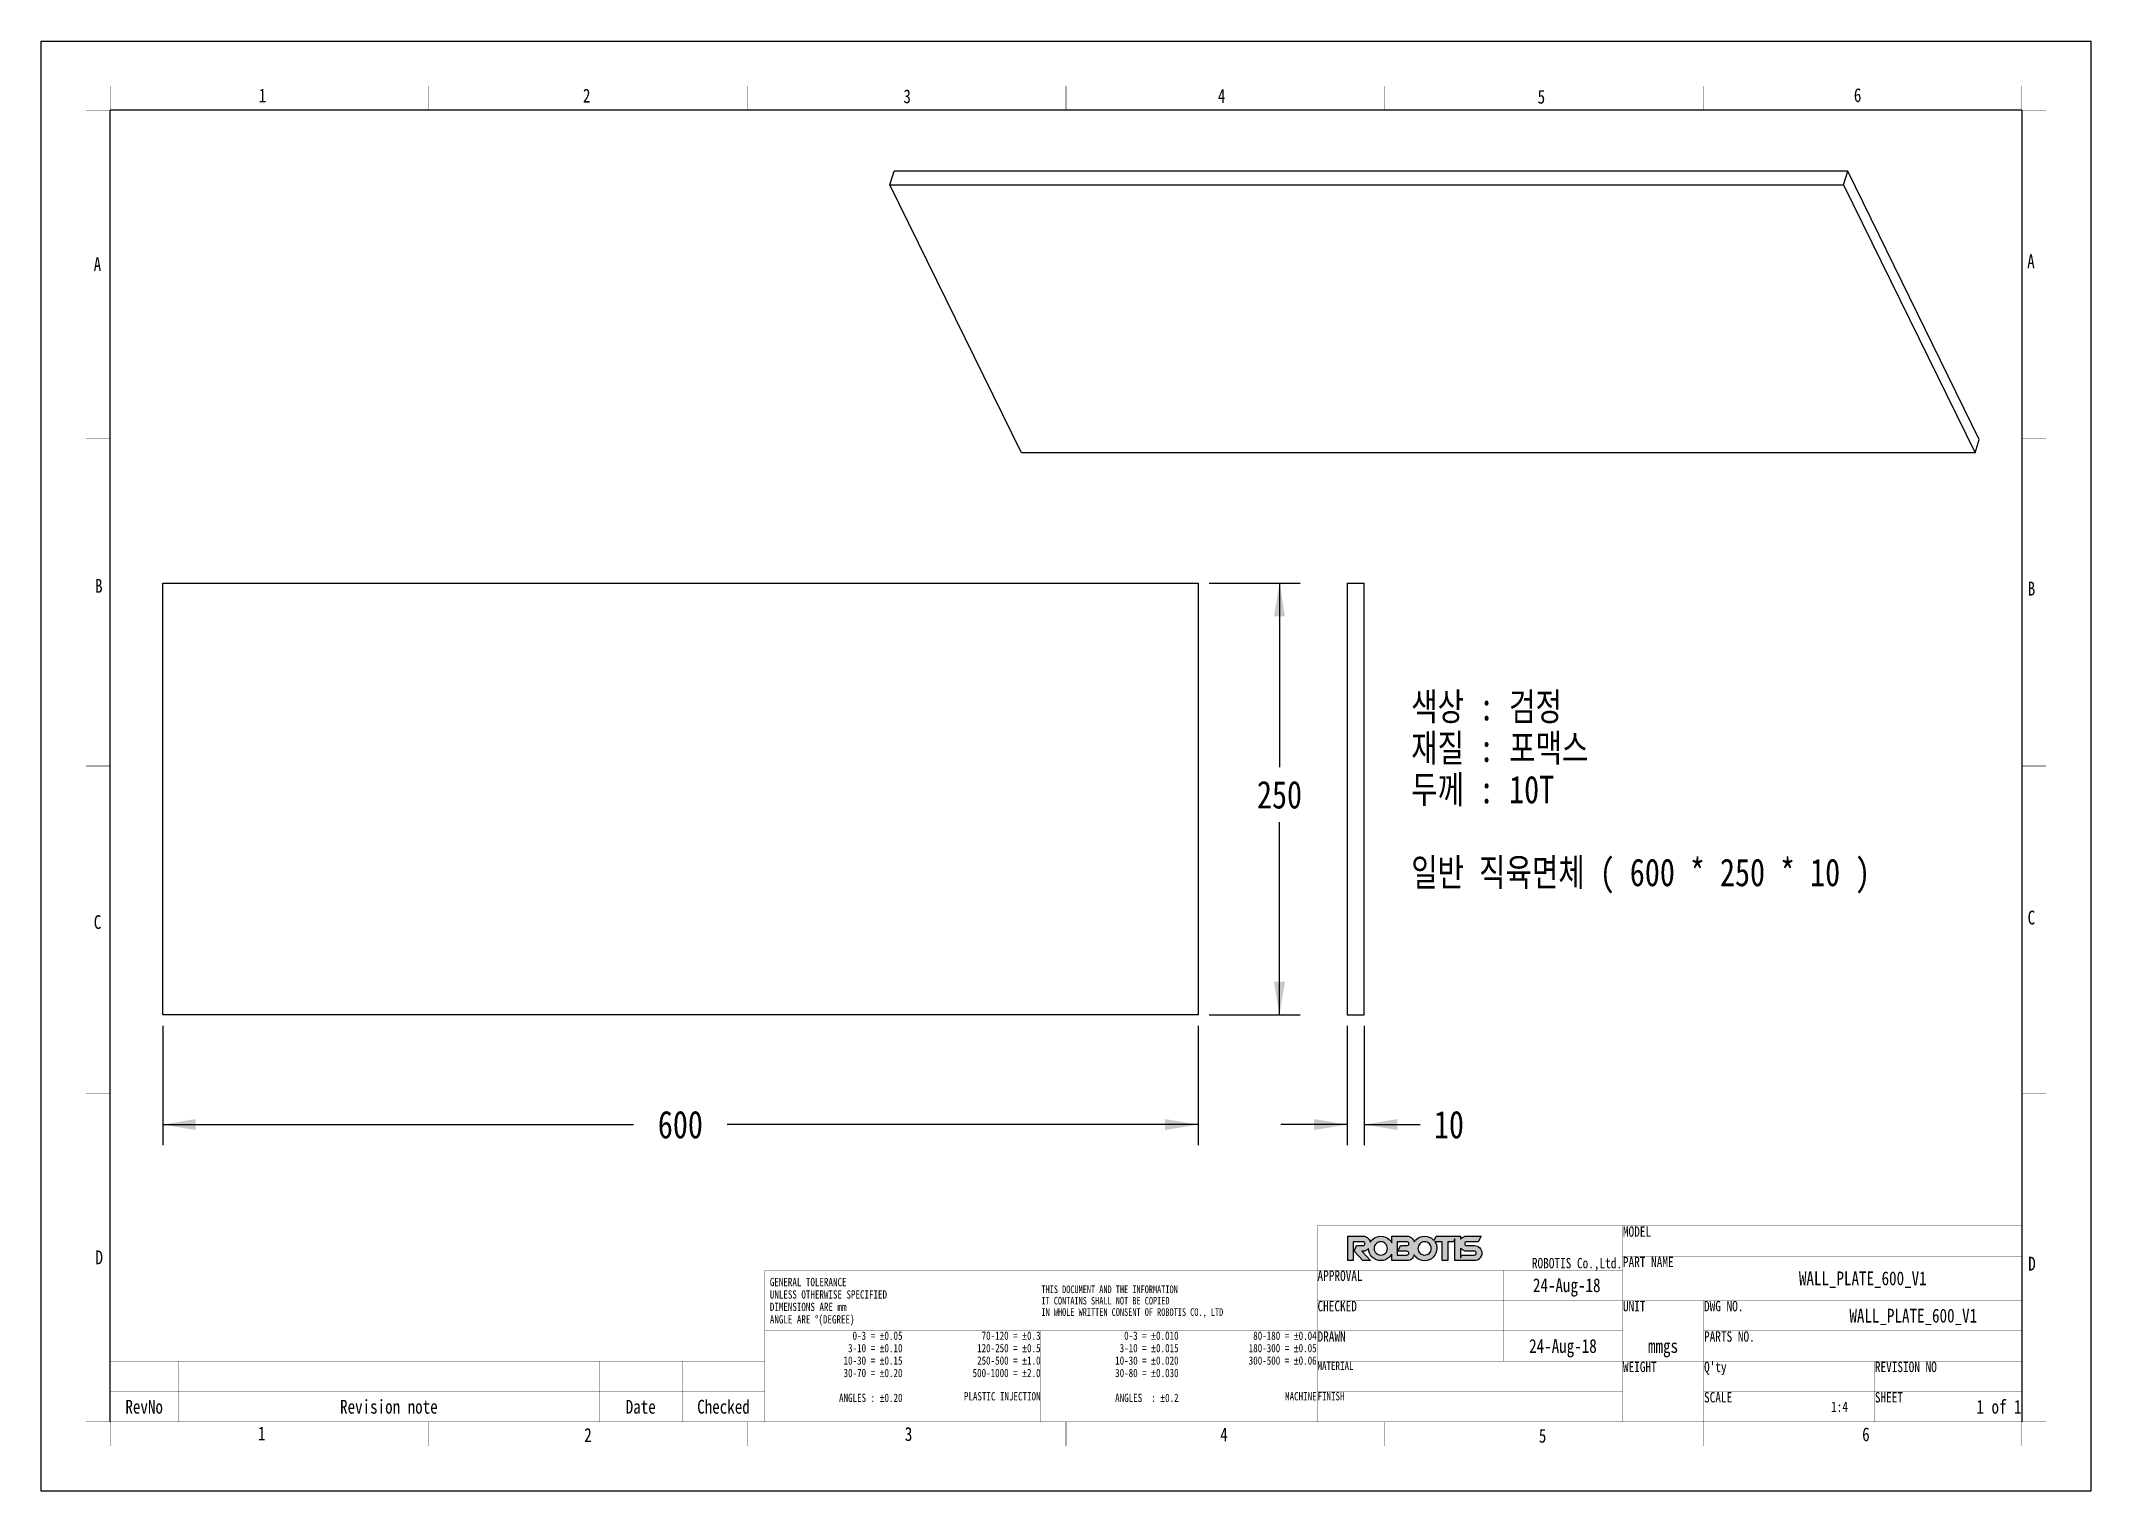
# Model space of a CAD drawing. Header units: millimetres. Extents: x 0 to 297, y 0 to 210.
import ezdxf

# ---------------------------------------------------------------- set-up
doc = ezdxf.new("R2010")
doc.units = ezdxf.units.MM
doc.header["$LTSCALE"] = 16.335
doc.layers.get('0').update_dxf_attribs({"linetype": 'CONTINUOUS'})
doc.styles.get("Standard").update_dxf_attribs({"font": 'txt', "width": 0.8})
doc.styles.add('TEXTSTYLE_3', font='txt', dxfattribs={"width": 0.8})
doc.dimstyles.new('DIMSTYLE_1', dxfattribs={"dimtxt": 4, "dimasz": 4.8, "dimexe": 3, "dimexo": 1.6, "dimgap": 2, "dimtad": 0, "dimtih": 1, "dimtoh": 1, "dimlfac": 4, "dimdsep": 46, "dimtxsty": 'Standard', "dimblk": '_FILLED', "dimblk1": '_FILLED', "dimblk2": '_FILLED', "dimcen": 0.09, "dimazin": 2, "dimtp": 0.8, "dimtm": 0.8, "dimtfac": 1, "dimtofl": 0, "dimtmove": 0, "dimatfit": 3, "dimldrblk": '_FILLED', "dimfxl": 0, "dimtolj": 1, "dimarcsym": 0})
doc.dimstyles.new('DIMSTYLE_2', dxfattribs={"dimtxt": 4, "dimasz": 4.8, "dimexe": 3, "dimexo": 1.6, "dimgap": 2, "dimtad": 0, "dimtih": 1, "dimtoh": 1, "dimlfac": 4, "dimdsep": 46, "dimtxsty": 'Standard', "dimblk": '_FILLED', "dimblk1": '_FILLED', "dimblk2": '_FILLED', "dimcen": 0.09, "dimazin": 2, "dimtp": 0.5, "dimtm": 0.5, "dimtfac": 1, "dimtofl": 0, "dimtmove": 0, "dimatfit": 3, "dimldrblk": '_FILLED', "dimfxl": 0, "dimtolj": 1, "dimarcsym": 0})
doc.dimstyles.new('DIMSTYLE_3', dxfattribs={"dimtxt": 4, "dimasz": 4.8, "dimexe": 3, "dimexo": 1.6, "dimgap": 2, "dimtad": 0, "dimtih": 1, "dimtoh": 1, "dimlfac": 4, "dimdsep": 46, "dimtxsty": 'Standard', "dimblk": '_FILLED', "dimblk1": '_FILLED', "dimblk2": '_FILLED', "dimcen": 0.09, "dimazin": 2, "dimtp": 0.2, "dimtm": 0.2, "dimtfac": 1, "dimtofl": 0, "dimtmove": 0, "dimatfit": 3, "dimldrblk": '_FILLED', "dimfxl": 0, "dimtolj": 1, "dimarcsym": 0})

# ---------------------------------------------------------------- blocks, each defined once
blk = doc.blocks.new('_FILLED')
at = {"color": 0, "linetype": 'ByBlock'}
blk.add_solid([(0, 0), (-1, 0.167), (-1, -0.167)], dxfattribs=at)
blk = doc.blocks.new('*D1')
at = {"color": 2, "linetype": 'Continuous'}
for p, q in [((17.63, 67.36), (17.63, 50.07)), ((167.63, 67.36), (167.63, 50.07)), ((17.63, 53.07), (85.83, 53.07)), ((167.63, 53.07), (99.43, 53.07))]:
    blk.add_line(p, q, dxfattribs=at)
at = {"color": 2, "linetype": 'Continuous', "xscale": 4.8, "yscale": 4.8, "zscale": 4.8, "rotation": 180}
blk.add_blockref('_FILLED', (17.63, 53.07), dxfattribs=at)
at = {"color": 2, "linetype": 'Continuous', "xscale": 4.8, "yscale": 4.8, "zscale": 4.8}
blk.add_blockref('_FILLED', (167.63, 53.07), dxfattribs=at)
at = {"color": 2, "linetype": 'Continuous', "insert": (92.63, 55.07), "char_height": 4, "width": 9.6, "attachment_point": 2, "line_spacing_factor": 0.9}
blk.add_mtext('600', dxfattribs=at)
blk = doc.blocks.new('*D2')
at = {"color": 2, "linetype": 'Continuous'}
for p, q in [((169.23, 131.46), (182.43, 131.46)), ((179.43, 131.46), (179.43, 104.85)), ((179.43, 68.96), (179.43, 96.85)), ((169.23, 68.96), (182.43, 68.96))]:
    blk.add_line(p, q, dxfattribs=at)
at = {"color": 2, "linetype": 'Continuous', "xscale": 4.8, "yscale": 4.8, "zscale": 4.8}
for p, rotation in [((179.43, 131.46), 90), ((179.43, 68.96), 270)]:
    blk.add_blockref('_FILLED', p, dxfattribs=dict(at, rotation=rotation))
at = {"color": 2, "linetype": 'Continuous', "insert": (179.43, 102.85), "char_height": 4, "width": 9.6, "attachment_point": 2, "line_spacing_factor": 0.9}
blk.add_mtext('250', dxfattribs=at)
blk = doc.blocks.new('*D3')
at = {"color": 2, "linetype": 'Continuous'}
for p, q in [((189.22, 67.36), (189.22, 50.07)), ((191.72, 67.36), (191.72, 50.07)), ((189.22, 53.07), (179.62, 53.07)), ((191.72, 53.07), (199.8, 53.07))]:
    blk.add_line(p, q, dxfattribs=at)
at = {"color": 2, "linetype": 'Continuous', "xscale": 4.8, "yscale": 4.8, "zscale": 4.8}
blk.add_blockref('_FILLED', (189.22, 53.07), dxfattribs=at)
at = {"color": 2, "linetype": 'Continuous', "xscale": 4.8, "yscale": 4.8, "zscale": 4.8, "rotation": 180}
blk.add_blockref('_FILLED', (191.72, 53.07), dxfattribs=at)
at = {"color": 2, "linetype": 'Continuous', "insert": (201.8, 55.07), "char_height": 4, "width": 6.4, "attachment_point": 1, "line_spacing_factor": 0.9}
blk.add_mtext('10', dxfattribs=at)

msp = doc.modelspace()

# ---------------------------------------------------------------- hatches: boundary and pattern name
at = {"linetype": 'Continuous'}
h = msp.add_hatch(color=7, dxfattribs=at)
edge = h.paths.add_edge_path()
edge.add_spline(control_points=[(207.8589, 34.2535), (207.8047, 34.1993), (207.7387, 34.1725), (207.6614, 34.1725), (207.6614, 34.1725), (205.8599, 34.1725), (205.8599, 34.1725), (205.8599, 34.1725), (205.8599, 34.1722), (205.8599, 34.1722), (205.8599, 34.1722), (205.6559, 33.762), (205.6559, 33.762), (205.6559, 33.762), (205.6559, 35.1905), (205.6559, 35.1905), (205.6915, 35.1416), (205.7305, 35.0941), (205.7755, 35.0492), (205.9883, 34.8363), (206.2453, 34.73), (206.5461, 34.73), (206.5461, 34.73), (207.6614, 34.73), (207.6614, 34.73), (207.7387, 34.73), (207.8047, 34.703), (207.8589, 34.6488), (207.9129, 34.5947), (207.9398, 34.5288), (207.9398, 34.4511), (207.9398, 34.3733), (207.9129, 34.3073), (207.8589, 34.2535)], knot_values=[0, 0, 0, 0, 1, 1, 1, 2, 2, 2, 3, 3, 3, 4, 4, 4, 5, 5, 5, 6, 6, 6, 7, 7, 7, 8, 8, 8, 9, 9, 9, 10, 10, 10, 11, 11, 11, 11], degree=3, periodic=0)
edge.add_spline(control_points=[(208.4319, 35.2216), (208.2188, 35.4345), (207.9618, 35.5409), (207.6614, 35.5409), (207.6614, 35.5409), (206.5461, 35.5409), (206.5461, 35.5409), (206.4682, 35.5409), (206.4022, 35.568), (206.3483, 35.622), (206.2943, 35.676), (206.2671, 35.7419), (206.2671, 35.8199), (206.2671, 35.8974), (206.2943, 35.9634), (206.3483, 36.0175), (206.4022, 36.0714), (206.4682, 36.0985), (206.5461, 36.0985), (206.5461, 36.0985), (208.2191, 36.0985), (208.2191, 36.0985), (208.2191, 36.0985), (208.6248, 36.9096), (208.6248, 36.9096), (208.6248, 36.9096), (206.5461, 36.9096), (206.5461, 36.9096), (206.2453, 36.9096), (205.9883, 36.8032), (205.7755, 36.5902), (205.7305, 36.5453), (205.6915, 36.4979), (205.6559, 36.449), (205.6559, 36.449), (205.6559, 36.9115), (205.6559, 36.9115), (205.6559, 36.9115), (204.8453, 36.9115), (204.8453, 36.9115), (204.8453, 36.9115), (204.8453, 36.9107), (204.8453, 36.9107), (204.8453, 36.9107), (202.1487, 36.9107), (202.1487, 36.9107), (202.1487, 36.9107), (201.8225, 36.2581), (201.8225, 36.2581), (201.7878, 36.2991), (201.751, 36.3393), (201.7117, 36.3786), (201.3654, 36.7251), (200.9472, 36.8983), (200.4573, 36.8983), (199.9672, 36.8983), (199.5489, 36.7251), (199.2025, 36.3786), (199.1043, 36.2803), (199.0204, 36.1761), (198.9501, 36.0661), (198.9065, 36.2628), (198.8097, 36.4375), (198.6579, 36.5895), (198.445, 36.8024), (198.1882, 36.9089), (197.8874, 36.9089), (197.8874, 36.9089), (195.6823, 36.9089), (195.6823, 36.9089), (195.6823, 36.9089), (195.6823, 35.9618), (195.6823, 35.9618), (195.6006, 36.1147), (195.494, 36.2572), (195.362, 36.3892), (195.0157, 36.7356), (194.5973, 36.9089), (194.1074, 36.9089), (193.6173, 36.9089), (193.1991, 36.7356), (192.8528, 36.3892), (192.7482, 36.2847), (192.6597, 36.1735), (192.5868, 36.0557), (192.5443, 36.2568), (192.4467, 36.4348), (192.2922, 36.5893), (192.0793, 36.8023), (191.8225, 36.9089), (191.5217, 36.9089), (191.5217, 36.9089), (189.3167, 36.9089), (189.3167, 36.9089), (189.3167, 36.9089), (189.3167, 33.3605), (189.3167, 33.3605), (189.3167, 33.3605), (190.1272, 33.3605), (190.1272, 33.3605), (190.1272, 33.3605), (190.1272, 36.0983), (190.1272, 36.0983), (190.1272, 36.0983), (191.5222, 36.0983), (191.5222, 36.0983), (191.5998, 36.0983), (191.6657, 36.0712), (191.7198, 36.0169), (191.774, 35.9626), (191.8012, 35.8963), (191.8012, 35.8184), (191.8012, 35.7404), (191.774, 35.6743), (191.7198, 35.62), (191.6658, 35.5657), (191.5998, 35.5385), (191.5222, 35.5385), (191.5222, 35.5385), (190.584, 35.5385), (190.584, 35.5385), (190.584, 35.5385), (190.2291, 34.7292), (190.2291, 34.7292), (190.2291, 34.7292), (191.4862, 33.3605), (191.4862, 33.3605), (191.4862, 33.3605), (192.6119, 33.3605), (192.6119, 33.3605), (192.6119, 33.3605), (191.3404, 34.7292), (191.3404, 34.7292), (191.3404, 34.7292), (191.5228, 34.7281), (191.5228, 34.7281), (191.8232, 34.7281), (192.0798, 34.8346), (192.2925, 35.0476), (192.3072, 35.0625), (192.3203, 35.078), (192.3341, 35.0933), (192.3438, 34.6211), (192.5162, 34.2167), (192.8528, 33.88), (193.1991, 33.5336), (193.6173, 33.3605), (194.1074, 33.3605), (194.5973, 33.3605), (195.0157, 33.5336), (195.362, 33.88), (195.494, 34.0122), (195.6006, 34.1547), (195.6823, 34.3076), (195.6823, 34.3076), (195.6823, 33.3605), (195.6823, 33.3605), (195.6823, 33.3605), (197.8874, 33.3605), (197.8874, 33.3605), (198.1882, 33.3605), (198.445, 33.4669), (198.6579, 33.6798), (198.8058, 33.8278), (198.9011, 33.9975), (198.9464, 34.1879), (199.0174, 34.0759), (199.1026, 33.9696), (199.2025, 33.8695), (199.5489, 33.5231), (199.9672, 33.35), (200.4573, 33.35), (200.9472, 33.35), (201.3654, 33.5231), (201.7117, 33.8695), (202.058, 34.2159), (202.2312, 34.634), (202.2312, 35.1242), (202.2312, 35.4894), (202.1349, 35.8147), (201.9424, 36.1002), (201.9424, 36.1002), (202.9888, 36.1002), (202.9888, 36.1002), (202.9888, 36.1002), (202.9888, 33.3625), (202.9888, 33.3625), (202.9888, 33.3625), (203.8007, 33.3625), (203.8007, 33.3625), (203.8007, 33.3625), (203.8007, 36.1002), (203.8007, 36.1002), (203.8007, 36.1002), (204.6355, 36.1002), (204.6355, 36.1002), (204.6355, 36.1002), (204.8453, 36.5203), (204.8453, 36.5203), (204.8453, 36.5203), (204.8453, 33.3631), (204.8453, 33.3631), (204.8453, 33.3631), (205.4574, 33.3631), (205.4574, 33.3631), (205.4574, 33.3631), (205.457, 33.3621), (205.457, 33.3621), (205.457, 33.3621), (205.674, 33.3621), (205.674, 33.3621), (205.6755, 33.3621), (205.6764, 33.3617), (205.6779, 33.3617), (205.6779, 33.3617), (205.6747, 33.3613), (205.6747, 33.3613), (205.6747, 33.3613), (207.6614, 33.3613), (207.6614, 33.3613), (207.9618, 33.3613), (208.2188, 33.4676), (208.4319, 33.6806), (208.6444, 33.8935), (208.751, 34.1504), (208.751, 34.4511), (208.751, 34.7519), (208.6444, 35.0087), (208.4319, 35.2216)], knot_values=[0, 0, 0, 0, 1, 1, 1, 2, 2, 2, 3, 3, 3, 4, 4, 4, 5, 5, 5, 6, 6, 6, 7, 7, 7, 8, 8, 8, 9, 9, 9, 10, 10, 10, 11, 11, 11, 12, 12, 12, 13, 13, 13, 14, 14, 14, 15, 15, 15, 16, 16, 16, 17, 17, 17, 18, 18, 18, 19, 19, 19, 20, 20, 20, 21, 21, 21, 22, 22, 22, 23, 23, 23, 24, 24, 24, 25, 25, 25, 26, 26, 26, 27, 27, 27, 28, 28, 28, 29, 29, 29, 30, 30, 30, 31, 31, 31, 32, 32, 32, 33, 33, 33, 34, 34, 34, 35, 35, 35, 36, 36, 36, 37, 37, 37, 38, 38, 38, 39, 39, 39, 40, 40, 40, 41, 41, 41, 42, 42, 42, 43, 43, 43, 44, 44, 44, 45, 45, 45, 46, 46, 46, 47, 47, 47, 48, 48, 48, 49, 49, 49, 50, 50, 50, 51, 51, 51, 52, 52, 52, 53, 53, 53, 54, 54, 54, 55, 55, 55, 56, 56, 56, 57, 57, 57, 58, 58, 58, 59, 59, 59, 60, 60, 60, 61, 61, 61, 62, 62, 62, 63, 63, 63, 64, 64, 64, 65, 65, 65, 66, 66, 66, 67, 67, 67, 68, 68, 68, 69, 69, 69, 70, 70, 70, 71, 71, 71, 72, 72, 72, 73, 73, 73, 74, 74, 74, 75, 75, 75, 76, 76, 76, 76], degree=3, periodic=0)
edge = h.paths.add_edge_path()
edge.add_spline(control_points=[(194.7895, 34.4526), (194.6018, 34.2648), (194.3744, 34.171), (194.1074, 34.171), (193.8436, 34.171), (193.617, 34.2648), (193.4278, 34.4526), (193.2384, 34.6401), (193.1437, 34.8674), (193.1437, 35.1347), (193.1437, 35.4018), (193.2384, 35.6291), (193.4278, 35.8168), (193.617, 36.0045), (193.8436, 36.0983), (194.1074, 36.0983), (194.3744, 36.0983), (194.6018, 36.0045), (194.7895, 35.8168), (194.9772, 35.6291), (195.0709, 35.4018), (195.0709, 35.1347), (195.0709, 34.8674), (194.9772, 34.6401), (194.7895, 34.4526)], knot_values=[0, 0, 0, 0, 1, 1, 1, 2, 2, 2, 3, 3, 3, 4, 4, 4, 5, 5, 5, 6, 6, 6, 7, 7, 7, 8, 8, 8, 8], degree=3, periodic=0)
edge = h.paths.add_edge_path()
edge.add_spline(control_points=[(197.8878, 34.7281), (197.9656, 34.7281), (198.0315, 34.7011), (198.0856, 34.6471), (198.1396, 34.5931), (198.1667, 34.5271), (198.1667, 34.4495), (198.1667, 34.3718), (198.1396, 34.306), (198.0856, 34.252), (198.0315, 34.198), (197.9656, 34.171), (197.8878, 34.171), (197.8878, 34.171), (196.493, 34.171), (196.493, 34.171), (196.493, 34.171), (196.493, 36.0983), (196.493, 36.0983), (196.493, 36.0983), (197.8878, 36.0983), (197.8878, 36.0983), (197.9656, 36.0983), (198.0315, 36.0712), (198.0856, 36.0169), (198.1396, 35.9626), (198.1667, 35.8963), (198.1667, 35.8184), (198.1667, 35.7404), (198.1396, 35.6743), (198.0856, 35.62), (198.0315, 35.5657), (197.9656, 35.5385), (197.8878, 35.5385), (197.8878, 35.5385), (196.9498, 35.5385), (196.9498, 35.5385), (196.9498, 35.5385), (196.5948, 34.7281), (196.5948, 34.7281), (196.5948, 34.7281), (197.8878, 34.7281), (197.8878, 34.7281)], knot_values=[0, 0, 0, 0, 1, 1, 1, 2, 2, 2, 3, 3, 3, 4, 4, 4, 5, 5, 5, 6, 6, 6, 7, 7, 7, 8, 8, 8, 9, 9, 9, 10, 10, 10, 11, 11, 11, 12, 12, 12, 13, 13, 13, 14, 14, 14, 14], degree=3, periodic=0)
edge = h.paths.add_edge_path()
edge.add_spline(control_points=[(201.1394, 34.442), (200.9517, 34.2543), (200.7243, 34.1605), (200.4573, 34.1605), (200.1934, 34.1605), (199.9668, 34.2543), (199.7775, 34.442), (199.5882, 34.6296), (199.4936, 34.857), (199.4936, 35.1242), (199.4936, 35.3911), (199.5882, 35.6185), (199.7775, 35.8063), (199.9668, 35.994), (200.1934, 36.0877), (200.4573, 36.0877), (200.7243, 36.0877), (200.9517, 35.994), (201.1394, 35.8063), (201.327, 35.6185), (201.4208, 35.3911), (201.4208, 35.1242), (201.4208, 34.857), (201.327, 34.6296), (201.1394, 34.442)], knot_values=[0, 0, 0, 0, 1, 1, 1, 2, 2, 2, 3, 3, 3, 4, 4, 4, 5, 5, 5, 6, 6, 6, 7, 7, 7, 8, 8, 8, 8], degree=3, periodic=0)

# ---------------------------------------------------------------- linework, layer by layer
at = {"color": 7, "linetype": 'Continuous'}
for p, q in [((0, 210), (0, 0)), ((0, 210), (297, 210)), ((297, 0), (297, 210)), ((122.9922, 189.1909), (123.5974, 191.1492)), ((261.7565, 191.1492), (123.5974, 191.1492)), ((261.1514, 189.1909), (261.7565, 191.1492)), ((280.8217, 152.2986), (261.7565, 191.1492)), ((142.0573, 150.3403), (122.9922, 189.1909)), ((122.9922, 189.1909), (261.1514, 189.1909)), ((261.1514, 189.1909), (280.2165, 150.3403)), ((280.2165, 150.3403), (280.8217, 152.2986)), ((280.2165, 150.3403), (142.0573, 150.3403)), ((17.6331, 68.963), (17.6331, 131.463)), ((17.6331, 131.463), (167.6331, 131.463)), ((167.6331, 131.463), (167.6331, 68.963)), ((189.2154, 131.463), (189.2154, 68.963)), ((189.2154, 131.463), (191.7154, 131.463)), ((191.7154, 68.963), (191.7154, 131.463)), ((167.6331, 68.963), (17.6331, 68.963)), ((189.2154, 68.963), (191.7154, 68.963)), ((0, 0), (297, 0))]:
    msp.add_line(p, q, dxfattribs=at)
for points, const_width in [([(10, 200), (10, 203.5)], 0.05), ([(56.1667, 200), (56.1667, 203.5)], 0.05), ([(102.3333, 200), (102.3333, 203.5)], 0.05), ([(148.5, 200), (148.5, 203.5)], 0.05), ([(194.6667, 200), (194.6667, 203.5)], 0.05), ([(240.8333, 200), (240.8333, 203.5)], 0.05), ([(287, 200), (287, 203.5)], 0.05), ([(6.5, 200), (10, 200)], 0.05), ([(10, 200), (10, 10)], 0.2), ([(10, 200), (287, 200)], 0.2), ([(287, 200), (287, 10)], 0.2), ([(287, 200), (290.5, 200)], 0.05), ([(6.5, 152.5), (10, 152.5)], 0.05), ([(287, 152.5), (290.5, 152.5)], 0.05), ([(6.5, 105), (10, 105)], 0.05), ([(287, 105), (290.5, 105)], 0.05), ([(6.5, 57.5), (10, 57.5)], 0.05), ([(287, 57.5), (290.5, 57.5)], 0.05), ([(287.025, 38.4), (184.85, 38.4)], 0.05), ([(184.875, 10), (184.875, 38.4)], 0.05), ([(229.125, 10), (229.125, 38.4)], 0.05), ([(287, 10), (287, 38.4)], 0.05), ([(287, 34), (229.125, 34)], 0.05), ([(104.852, 31.9531), (184.902, 31.9531)], 0.05), ([(104.877, 31.9531), (104.877, 10)], 0.05), ([(229.125, 32), (184.875, 32)], 0.05), ([(184.877, 31.9531), (184.877, 10)], 0.05), ([(211.875, 18.8), (211.875, 32)], 0.05), ([(287, 27.6), (184.875, 27.6)], 0.05), ([(240.875, 10), (240.875, 27.6)], 0.05), ([(104.877, 23.1719), (184.877, 23.1719)], 0.05), ([(144.877, 23.1719), (144.877, 10)], 0.05), ([(229.125, 23.2), (184.875, 23.2)], 0.05), ([(287, 23.2), (240.875, 23.2)], 0.05), ([(9.975, 18.8), (104.903, 18.8)], 0.05), ([(10, 10), (10, 18.8)], 0.05), ([(19.9, 10), (19.9, 18.8)], 0.05), ([(80.9, 10), (80.9, 18.8)], 0.05), ([(92.878, 10), (92.878, 18.8)], 0.05), ([(104.878, 10), (104.878, 18.8)], 0.05), ([(287, 18.8), (184.875, 18.8)], 0.05), ([(265.625, 10), (265.625, 18.8)], 0.05), ([(10, 14.4), (104.878, 14.4)], 0.05), ([(229.125, 14.4), (184.875, 14.4)], 0.05), ([(287, 14.4), (240.875, 14.4)], 0.05), ([(6.5, 10), (10, 10)], 0.05), ([(9.975, 10), (104.903, 10)], 0.05), ([(10, 6.5), (10, 10)], 0.05), ([(56.1667, 6.5), (56.1667, 10)], 0.05), ([(102.3333, 6.5), (102.3333, 10)], 0.05), ([(104.852, 10), (184.902, 10)], 0.05), ([(148.5, 6.5), (148.5, 10)], 0.05), ([(287.025, 10), (184.85, 10)], 0.05), ([(194.6667, 6.5), (194.6667, 10)], 0.05), ([(240.8333, 6.5), (240.8333, 10)], 0.05), ([(287, 10), (290.5, 10)], 0.05), ([(287, 6.5), (287, 10)], 0.05)]:
    msp.add_lwpolyline(points, dxfattribs=dict(at, const_width=const_width))
for points, knots in [([(208.4319, 35.2216), (208.2188, 35.4345), (207.9618, 35.5409), (207.6614, 35.5409), (207.6614, 35.5409), (206.5461, 35.5409), (206.5461, 35.5409), (206.4682, 35.5409), (206.4022, 35.568), (206.3483, 35.622), (206.2943, 35.676), (206.2671, 35.7419), (206.2671, 35.8199), (206.2671, 35.8974), (206.2943, 35.9634), (206.3483, 36.0175), (206.4022, 36.0714), (206.4682, 36.0985), (206.5461, 36.0985), (206.5461, 36.0985), (208.2191, 36.0985), (208.2191, 36.0985), (208.2191, 36.0985), (208.6248, 36.9096), (208.6248, 36.9096), (208.6248, 36.9096), (206.5461, 36.9096), (206.5461, 36.9096), (206.2453, 36.9096), (205.9883, 36.8032), (205.7755, 36.5902), (205.7305, 36.5453), (205.6915, 36.4979), (205.6559, 36.449), (205.6559, 36.449), (205.6559, 36.9115), (205.6559, 36.9115), (205.6559, 36.9115), (204.8453, 36.9115), (204.8453, 36.9115), (204.8453, 36.9115), (204.8453, 36.9107), (204.8453, 36.9107), (204.8453, 36.9107), (202.1487, 36.9107), (202.1487, 36.9107), (202.1487, 36.9107), (201.8225, 36.2581), (201.8225, 36.2581), (201.7878, 36.2991), (201.751, 36.3393), (201.7117, 36.3786), (201.3654, 36.7251), (200.9472, 36.8983), (200.4573, 36.8983), (199.9672, 36.8983), (199.5489, 36.7251), (199.2025, 36.3786), (199.1043, 36.2803), (199.0204, 36.1761), (198.9501, 36.0661), (198.9065, 36.2628), (198.8097, 36.4375), (198.6579, 36.5895), (198.445, 36.8024), (198.1882, 36.9089), (197.8874, 36.9089), (197.8874, 36.9089), (195.6823, 36.9089), (195.6823, 36.9089), (195.6823, 36.9089), (195.6823, 35.9618), (195.6823, 35.9618), (195.6006, 36.1147), (195.494, 36.2572), (195.362, 36.3892), (195.0157, 36.7356), (194.5973, 36.9089), (194.1074, 36.9089), (193.6173, 36.9089), (193.1991, 36.7356), (192.8528, 36.3892), (192.7482, 36.2847), (192.6597, 36.1735), (192.5868, 36.0557), (192.5443, 36.2568), (192.4467, 36.4348), (192.2922, 36.5893), (192.0793, 36.8023), (191.8225, 36.9089), (191.5217, 36.9089), (191.5217, 36.9089), (189.3167, 36.9089), (189.3167, 36.9089), (189.3167, 36.9089), (189.3167, 33.3605), (189.3167, 33.3605), (189.3167, 33.3605), (190.1272, 33.3605), (190.1272, 33.3605), (190.1272, 33.3605), (190.1272, 36.0983), (190.1272, 36.0983), (190.1272, 36.0983), (191.5222, 36.0983), (191.5222, 36.0983), (191.5998, 36.0983), (191.6657, 36.0712), (191.7198, 36.0169), (191.774, 35.9626), (191.8012, 35.8963), (191.8012, 35.8184), (191.8012, 35.7404), (191.774, 35.6743), (191.7198, 35.62), (191.6658, 35.5657), (191.5998, 35.5385), (191.5222, 35.5385), (191.5222, 35.5385), (190.584, 35.5385), (190.584, 35.5385), (190.584, 35.5385), (190.2291, 34.7292), (190.2291, 34.7292), (190.2291, 34.7292), (191.4862, 33.3605), (191.4862, 33.3605), (191.4862, 33.3605), (192.6119, 33.3605), (192.6119, 33.3605), (192.6119, 33.3605), (191.3404, 34.7292), (191.3404, 34.7292), (191.3404, 34.7292), (191.5228, 34.7281), (191.5228, 34.7281), (191.8232, 34.7281), (192.0798, 34.8346), (192.2925, 35.0476), (192.3072, 35.0625), (192.3203, 35.078), (192.3341, 35.0933), (192.3438, 34.6211), (192.5162, 34.2167), (192.8528, 33.88), (193.1991, 33.5336), (193.6173, 33.3605), (194.1074, 33.3605), (194.5973, 33.3605), (195.0157, 33.5336), (195.362, 33.88), (195.494, 34.0122), (195.6006, 34.1547), (195.6823, 34.3076), (195.6823, 34.3076), (195.6823, 33.3605), (195.6823, 33.3605), (195.6823, 33.3605), (197.8874, 33.3605), (197.8874, 33.3605), (198.1882, 33.3605), (198.445, 33.4669), (198.6579, 33.6798), (198.8058, 33.8278), (198.9011, 33.9975), (198.9464, 34.1879), (199.0174, 34.0759), (199.1026, 33.9696), (199.2025, 33.8695), (199.5489, 33.5231), (199.9672, 33.35), (200.4573, 33.35), (200.9472, 33.35), (201.3654, 33.5231), (201.7117, 33.8695), (202.058, 34.2159), (202.2312, 34.634), (202.2312, 35.1242), (202.2312, 35.4894), (202.1349, 35.8147), (201.9424, 36.1002), (201.9424, 36.1002), (202.9888, 36.1002), (202.9888, 36.1002), (202.9888, 36.1002), (202.9888, 33.3625), (202.9888, 33.3625), (202.9888, 33.3625), (203.8007, 33.3625), (203.8007, 33.3625), (203.8007, 33.3625), (203.8007, 36.1002), (203.8007, 36.1002), (203.8007, 36.1002), (204.6355, 36.1002), (204.6355, 36.1002), (204.6355, 36.1002), (204.8453, 36.5203), (204.8453, 36.5203), (204.8453, 36.5203), (204.8453, 33.3631), (204.8453, 33.3631), (204.8453, 33.3631), (205.4574, 33.3631), (205.4574, 33.3631), (205.4574, 33.3631), (205.457, 33.3621), (205.457, 33.3621), (205.457, 33.3621), (205.674, 33.3621), (205.674, 33.3621), (205.6755, 33.3621), (205.6764, 33.3617), (205.6779, 33.3617), (205.6779, 33.3617), (205.6747, 33.3613), (205.6747, 33.3613), (205.6747, 33.3613), (207.6614, 33.3613), (207.6614, 33.3613), (207.9618, 33.3613), (208.2188, 33.4676), (208.4319, 33.6806), (208.6444, 33.8935), (208.751, 34.1504), (208.751, 34.4511), (208.751, 34.7519), (208.6444, 35.0087), (208.4319, 35.2216)], [0, 0, 0, 0, 1, 1, 1, 2, 2, 2, 3, 3, 3, 4, 4, 4, 5, 5, 5, 6, 6, 6, 7, 7, 7, 8, 8, 8, 9, 9, 9, 10, 10, 10, 11, 11, 11, 12, 12, 12, 13, 13, 13, 14, 14, 14, 15, 15, 15, 16, 16, 16, 17, 17, 17, 18, 18, 18, 19, 19, 19, 20, 20, 20, 21, 21, 21, 22, 22, 22, 23, 23, 23, 24, 24, 24, 25, 25, 25, 26, 26, 26, 27, 27, 27, 28, 28, 28, 29, 29, 29, 30, 30, 30, 31, 31, 31, 32, 32, 32, 33, 33, 33, 34, 34, 34, 35, 35, 35, 36, 36, 36, 37, 37, 37, 38, 38, 38, 39, 39, 39, 40, 40, 40, 41, 41, 41, 42, 42, 42, 43, 43, 43, 44, 44, 44, 45, 45, 45, 46, 46, 46, 47, 47, 47, 48, 48, 48, 49, 49, 49, 50, 50, 50, 51, 51, 51, 52, 52, 52, 53, 53, 53, 54, 54, 54, 55, 55, 55, 56, 56, 56, 57, 57, 57, 58, 58, 58, 59, 59, 59, 60, 60, 60, 61, 61, 61, 62, 62, 62, 63, 63, 63, 64, 64, 64, 65, 65, 65, 66, 66, 66, 67, 67, 67, 68, 68, 68, 69, 69, 69, 70, 70, 70, 71, 71, 71, 72, 72, 72, 73, 73, 73, 74, 74, 74, 75, 75, 75, 76, 76, 76, 76]), ([(194.7895, 34.4526), (194.6018, 34.2648), (194.3744, 34.171), (194.1074, 34.171), (193.8436, 34.171), (193.617, 34.2648), (193.4278, 34.4526), (193.2384, 34.6401), (193.1437, 34.8674), (193.1437, 35.1347), (193.1437, 35.4018), (193.2384, 35.6291), (193.4278, 35.8168), (193.617, 36.0045), (193.8436, 36.0983), (194.1074, 36.0983), (194.3744, 36.0983), (194.6018, 36.0045), (194.7895, 35.8168), (194.9772, 35.6291), (195.0709, 35.4018), (195.0709, 35.1347), (195.0709, 34.8674), (194.9772, 34.6401), (194.7895, 34.4526)], [0, 0, 0, 0, 1, 1, 1, 2, 2, 2, 3, 3, 3, 4, 4, 4, 5, 5, 5, 6, 6, 6, 7, 7, 7, 8, 8, 8, 8]), ([(197.8878, 34.7281), (197.9656, 34.7281), (198.0315, 34.7011), (198.0856, 34.6471), (198.1396, 34.5931), (198.1667, 34.5271), (198.1667, 34.4495), (198.1667, 34.3718), (198.1396, 34.306), (198.0856, 34.252), (198.0315, 34.198), (197.9656, 34.171), (197.8878, 34.171), (197.8878, 34.171), (196.493, 34.171), (196.493, 34.171), (196.493, 34.171), (196.493, 36.0983), (196.493, 36.0983), (196.493, 36.0983), (197.8878, 36.0983), (197.8878, 36.0983), (197.9656, 36.0983), (198.0315, 36.0712), (198.0856, 36.0169), (198.1396, 35.9626), (198.1667, 35.8963), (198.1667, 35.8184), (198.1667, 35.7404), (198.1396, 35.6743), (198.0856, 35.62), (198.0315, 35.5657), (197.9656, 35.5385), (197.8878, 35.5385), (197.8878, 35.5385), (196.9498, 35.5385), (196.9498, 35.5385), (196.9498, 35.5385), (196.5948, 34.7281), (196.5948, 34.7281), (196.5948, 34.7281), (197.8878, 34.7281), (197.8878, 34.7281)], [0, 0, 0, 0, 1, 1, 1, 2, 2, 2, 3, 3, 3, 4, 4, 4, 5, 5, 5, 6, 6, 6, 7, 7, 7, 8, 8, 8, 9, 9, 9, 10, 10, 10, 11, 11, 11, 12, 12, 12, 13, 13, 13, 14, 14, 14, 14]), ([(201.1394, 34.442), (200.9517, 34.2543), (200.7243, 34.1605), (200.4573, 34.1605), (200.1934, 34.1605), (199.9668, 34.2543), (199.7775, 34.442), (199.5882, 34.6296), (199.4936, 34.857), (199.4936, 35.1242), (199.4936, 35.3911), (199.5882, 35.6185), (199.7775, 35.8063), (199.9668, 35.994), (200.1934, 36.0877), (200.4573, 36.0877), (200.7243, 36.0877), (200.9517, 35.994), (201.1394, 35.8063), (201.327, 35.6185), (201.4208, 35.3911), (201.4208, 35.1242), (201.4208, 34.857), (201.327, 34.6296), (201.1394, 34.442)], [0, 0, 0, 0, 1, 1, 1, 2, 2, 2, 3, 3, 3, 4, 4, 4, 5, 5, 5, 6, 6, 6, 7, 7, 7, 8, 8, 8, 8]), ([(207.8589, 34.2535), (207.8047, 34.1993), (207.7387, 34.1725), (207.6614, 34.1725), (207.6614, 34.1725), (205.8599, 34.1725), (205.8599, 34.1725), (205.8599, 34.1725), (205.8599, 34.1722), (205.8599, 34.1722), (205.8599, 34.1722), (205.6559, 33.762), (205.6559, 33.762), (205.6559, 33.762), (205.6559, 35.1905), (205.6559, 35.1905), (205.6915, 35.1416), (205.7305, 35.0941), (205.7755, 35.0492), (205.9883, 34.8363), (206.2453, 34.73), (206.5461, 34.73), (206.5461, 34.73), (207.6614, 34.73), (207.6614, 34.73), (207.7387, 34.73), (207.8047, 34.703), (207.8589, 34.6488), (207.9129, 34.5947), (207.9398, 34.5288), (207.9398, 34.4511), (207.9398, 34.3733), (207.9129, 34.3073), (207.8589, 34.2535)], [0, 0, 0, 0, 1, 1, 1, 2, 2, 2, 3, 3, 3, 4, 4, 4, 5, 5, 5, 6, 6, 6, 7, 7, 7, 8, 8, 8, 9, 9, 9, 10, 10, 10, 11, 11, 11, 11])]:
    msp.add_open_spline(points, degree=3, knots=knots, dxfattribs=at)

# ---------------------------------------------------------------- texts
at = {"color": 2, "linetype": 'Continuous', "line_spacing_factor": 0.9}
for s, insert, char_height, width, attachment_point in [('1', (31.5443, 203.1022), 2, 1.6, 1), ('2', (78.5144, 203.0836), 2, 1.6, 1), ('3', (124.9322, 202.9865), 2, 1.6, 1), ('4', (170.494, 203.0418), 2, 1.6, 1), ('5', (216.8274, 202.9303), 2, 1.6, 1), ('6', (262.6443, 203.1626), 2, 1.6, 1), ('A', (7.6306, 178.6791), 2, 1.6, 1), ('A', (287.759, 179.0818), 2, 1.6, 1), ('B', (7.8297, 132.0809), 2, 1.6, 1), ('B', (287.8338, 131.6918), 2, 1.6, 1), ('색상 : 검정\\P재질 : 포맥스\\P두께 : 10T\\P \\P일반 직육면체 ( 600 * 250 * 10 )', (198.5121, 115.5983), 4, 86.4, 1), ('C', (7.6459, 83.3964), 2, 1.6, 1), ('C', (287.8162, 84.0527), 2, 1.6, 1), ('D', (7.8885, 34.8316), 2, 1.6, 1), ('D', (287.9, 33.9235), 2, 1.6, 1), ('WALL_PLATE_600_V1  ', (263.9375, 31.8), 2, 30.4, 2), ('1', (31.4342, 9.3341), 2, 1.6, 1), ('2', (78.7016, 9.1004), 2, 1.6, 1), ('3', (125.1533, 9.2511), 2, 1.6, 1), ('4', (170.8466, 9.177), 2, 1.6, 1), ('5', (216.9965, 9.0033), 2, 1.6, 1), ('6', (263.8489, 9.2111), 2, 1.6, 1)]:
    msp.add_mtext(s, dxfattribs=dict(at, insert=insert, char_height=char_height, width=width, attachment_point=attachment_point))
at = {"color": 7, "linetype": 'Continuous', "line_spacing_factor": 0.9}
for s, insert, char_height, width, attachment_point in [('MODEL', (229.1875, 38.3219), 1.5, 6, 1), ('ROBOTIS Co.,Ltd. ', (229.0625, 33.75), 1.5, 20.4, 3), ('PART NAME', (229.1875, 33.9219), 1.5, 10.8, 1), (' GENERAL TOLERANCE\\P UNLESS OTHERWISE SPECIFIED\\P DIMENSIONS ARE mm \\P ANGLE ARE \\fgdt;{\\fgdt;~}\\ftxt;(DEGREE)', (104.9395, 30.8625), 1.2, 25.92, 1), ('THIS DOCUMENT AND THE INFORMATION \\PIT CONTAINS SHALL NOT BE COPIED\\PIN WHOLE WRITTEN CONSENT OF ROBOTIS CO., LTD', (144.9395, 29.7625), 1.1, 38.72, 1), ('APPROVAL', (184.9375, 31.9219), 1.5, 9.6, 1), ('CHECKED', (184.9375, 27.5219), 1.5, 8.4, 1), ('UNIT', (229.1875, 27.5219), 1.5, 4.8, 1), ('DWG NO.', (240.9375, 27.5219), 1.5, 8.4, 1), ('0-3 = \\fgdt;{\\fgdt;`}\\ftxt;0.05\\P3-10 = \\fgdt;{\\fgdt;`}\\ftxt;0.10\\P10-30 = \\fgdt;{\\fgdt;`}\\ftxt;0.15\\P30-70 = \\fgdt;{\\fgdt;`}\\ftxt;0.20\\P \\PANGLES : \\fgdt;{\\fgdt;`}\\ftxt;0.20', (124.8145, 23.0938), 1.2, 13.88, 3), ('70-120 = \\fgdt;{\\fgdt;`}\\ftxt;0.3\\P120-250 = \\fgdt;{\\fgdt;`}\\ftxt;0.5\\P250-500 = \\fgdt;{\\fgdt;`}\\ftxt;1.0\\P500-1000 = \\fgdt;{\\fgdt;`}\\ftxt;2.0\\P ', (144.8145, 23.0938), 1.2, 14.84, 3), ('0-3 = \\fgdt;{\\fgdt;`}\\ftxt;0.010\\P3-10 = \\fgdt;{\\fgdt;`}\\ftxt;0.015\\P10-30 = \\fgdt;{\\fgdt;`}\\ftxt;0.020\\P30-80 = \\fgdt;{\\fgdt;`}\\ftxt;0.030\\P \\PANGLES  : \\fgdt;{\\fgdt;`}\\ftxt;0.2', (164.8145, 23.0938), 1.2, 13.88, 3), ('80-180 = \\fgdt;{\\fgdt;`}\\ftxt;0.04\\P180-300 = \\fgdt;{\\fgdt;`}\\ftxt;0.05\\P300-500 = \\fgdt;{\\fgdt;`}\\ftxt;0.06\\P ', (184.8145, 23.0938), 1.2, 14.84, 3), ('DRAWN', (184.9375, 23.1219), 1.5, 6, 1), ('PARTS NO.', (240.9375, 23.1219), 1.5, 10.8, 1), ('MATERIAL', (184.9375, 18.7219), 1.2, 7.68, 1), ('WEIGHT', (229.1875, 18.7219), 1.5, 7.2, 1), ("Q'ty", (240.9375, 18.7219), 1.5, 4.8, 1), ('REVISION NO', (265.6875, 18.7219), 1.5, 13.2, 1), ('PLASTIC INJECTION', (144.8145, 14.3125), 1.2, 16.32, 3), ('MACHINE', (184.8145, 14.3125), 1.2, 6.72, 3), ('FINISH', (184.9375, 14.3219), 1.2, 5.76, 1), ('SCALE', (240.9375, 14.3219), 1.5, 6, 1), ('SHEET', (265.6875, 14.3219), 1.5, 6, 1)]:
    msp.add_mtext(s, dxfattribs=dict(at, insert=insert, char_height=char_height, width=width, attachment_point=attachment_point))
at = {"color": 2, "linetype": 'Continuous', "line_spacing_factor": 0.9, "style": 'TEXTSTYLE_3'}
for s, insert, char_height, width, attachment_point in [(' 24-Aug-18', (220.5, 30.8), 2, 22.857143, 2), ('WALL_PLATE_600_V1', (271.25, 26.4), 2, 41, 2), ('24-Aug-18', (220.5, 22), 2, 20.5, 2), ('mmgs', (235, 22), 2, 10.428571, 2), ('RevNo', (14.95, 13.2), 2, 11.714286, 2), ('Revision note', (50.4, 13.2), 2, 27.285714, 2), ('Date', (86.889, 13.2), 2, 9.285714, 2), ('Checked', (98.878, 13.2), 2, 15.714286, 2), ('1:4', (260.5625, 12.95), 1.5, 4.285714, 2), ('1 of 1', (286.9375, 13.2), 2, 12.571429, 3)]:
    msp.add_mtext(s, dxfattribs=dict(at, insert=insert, char_height=char_height, width=width, attachment_point=attachment_point))

# ---------------------------------------------------------------- dimensions: what is measured, and where the dimension line sits
at = {"color": 2, "linetype": 'Continuous'}
for base, p1, p2, angle, dimstyle, picture, middle in [((179.4295, 68.963), (167.6331, 131.463), (167.6331, 68.963), 270, 'DIMSTYLE_2', '*D2', (179.4295, 100.8465)), ((17.6331, 53.0702), (167.6331, 68.963), (17.6331, 68.963), 180, 'DIMSTYLE_1', '*D1', (92.6331, 53.0702))]:
    dim = msp.add_linear_dim(base=base, p1=p1, p2=p2, angle=angle, dimstyle=dimstyle, dxfattribs=at)
    dim.commit()
    dim.dimension.update_dxf_attribs({"geometry": picture, "text_midpoint": middle, "dimtype": 160})
dim = msp.add_linear_dim(base=(191.7154, 53.0702), p1=(189.2154, 68.963), p2=(191.7154, 68.963), dimstyle='DIMSTYLE_3', dxfattribs=at)
dim.commit()
dim.dimension.update_dxf_attribs({"geometry": '*D3', "text_midpoint": (205.4003, 53.0702), "dimtype": 160})

doc.saveas('drawing.dxf')
